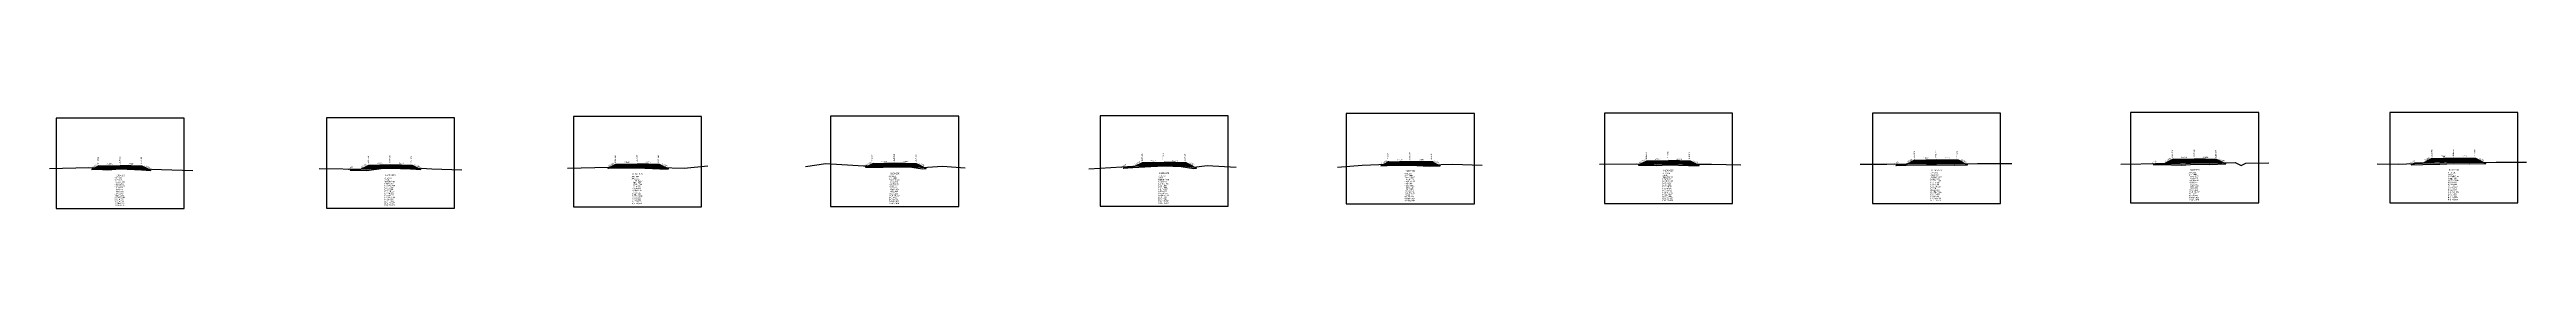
# Model space of a CAD drawing. Extents: x -7 to 78429, y 1189 to 1262.
# Drawn here: x 55773 to 56347, y 1205 to 1227 of the extents above; entities that cross this region are included whole.
import ezdxf
from ezdxf.enums import TextEntityAlignment as Align

# ---------------------------------------------------------------- set-up
doc = ezdxf.new("R2010")
doc.units = 0

msp = doc.modelspace()

# ---------------------------------------------------------------- linework, layer by layer
at = {"layer": 'A4_BORDER', "color": 7}
for points in [[(55774.765, 1204.863), (55804.465, 1204.863), (55804.465, 1225.863), (55774.765, 1225.863), (55774.765, 1204.863)], [(55837.384, 1204.908), (55867.084, 1204.908), (55867.084, 1225.908), (55837.384, 1225.908), (55837.384, 1204.908)], [(55894.645, 1205.202), (55924.345, 1205.202), (55924.345, 1226.202), (55894.645, 1226.202), (55894.645, 1205.202)], [(55954.225, 1205.309), (55983.925, 1205.309), (55983.925, 1226.309), (55954.225, 1226.309), (55954.225, 1205.309)], [(56016.67, 1205.388), (56046.37, 1205.388), (56046.37, 1226.388), (56016.67, 1226.388), (56016.67, 1205.388)], [(56073.733, 1205.921), (56103.433, 1205.921), (56103.433, 1226.921), (56073.733, 1226.921), (56073.733, 1205.921)], [(56133.547, 1205.996), (56163.247, 1205.996), (56163.247, 1226.996), (56133.547, 1226.996), (56133.547, 1205.996)], [(56195.665, 1206.035), (56225.365, 1206.035), (56225.365, 1227.035), (56195.665, 1227.035), (56195.665, 1206.035)], [(56255.492, 1206.159), (56285.192, 1206.159), (56285.192, 1227.159), (56255.492, 1227.159), (56255.492, 1206.159)], [(56315.561, 1206.144), (56345.261, 1206.144), (56345.261, 1227.144), (56315.561, 1227.144), (56315.561, 1206.144)]]:
    msp.add_lwpolyline(points, dxfattribs=at)
at = {"layer": 'CLEAR_GROUND', "color": 8}
for points in [[(55783.225, 1214.043), (55786.631, 1213.862), (55789.592, 1214.06), (55794.519, 1213.811), (55796.665, 1213.713)], [(55842.925, 1213.758), (55846.796, 1213.719), (55850.103, 1214.175), (55852.233, 1214.239), (55856.85, 1214.068), (55859.256, 1213.923)], [(55902.625, 1214.195), (55902.737, 1214.198), (55907.18, 1214.282), (55909.489, 1214.327), (55914.664, 1214.112), (55916.651, 1214.052)], [(55962.325, 1214.45), (55966.393, 1214.441), (55969.091, 1214.554), (55973.065, 1214.46), (55975.531, 1214.11), (55976.406, 1214.159)], [(56022.025, 1214.238), (56024.293, 1214.371), (56028.424, 1214.586), (56031.522, 1214.787), (56035.507, 1214.585), (56038.38, 1214.179), (56039.057, 1214.253)], [(56081.725, 1214.788), (56083.213, 1214.834), (56086.431, 1214.893), (56088.592, 1214.941), (56092.99, 1214.721), (56095.476, 1214.771)], [(56141.425, 1214.927), (56145.559, 1214.862), (56148.375, 1215.037), (56153.04, 1214.864), (56155.53, 1214.846)], [(56201.125, 1214.885), (56203.479, 1214.94), (56208.204, 1214.977), (56210.501, 1215.027), (56214.645, 1214.947), (56217.72, 1215.005)], [(56260.825, 1215.009), (56262.586, 1215.052), (56267.325, 1214.955), (56270.363, 1215.158), (56273.808, 1215.109), (56277.552, 1215.199)], [(56320.525, 1214.994), (56323.19, 1215.083), (56327.2, 1215.136), (56330.419, 1215.3), (56333.931, 1215.231), (56337.795, 1215.308)]]:
    msp.add_lwpolyline(points, dxfattribs=at)
at = {"layer": 'DESIGN_ROAD_TRIMMED', "color": 1}
for points in [[(55783.225, 1214.043), (55784.615, 1214.738), (55784.615, 1214.738), (55784.51, 1214.685), (55784.51, 1214.685), (55784.194, 1214.527), (55784.194, 1214.527), (55783.879, 1214.37), (55783.879, 1214.37), (55783.563, 1214.212), (55783.563, 1214.212), (55783.247, 1214.054), (55783.247, 1214.054), (55782.931, 1213.896), (55789.615, 1214.063), (55789.615, 1214.213), (55789.615, 1214.213), (55789.615, 1214.363), (55789.615, 1214.363), (55789.615, 1214.513), (55789.615, 1214.513), (55789.615, 1214.663), (55789.615, 1214.663), (55789.615, 1214.813), (55789.615, 1214.813), (55789.615, 1214.863), (55789.615, 1214.863), (55789.615, 1214.863), (55789.615, 1214.863), (55789.615, 1214.863), (55789.615, 1214.813), (55789.615, 1214.813), (55789.615, 1214.663), (55789.615, 1214.663), (55789.615, 1214.513), (55789.615, 1214.513), (55789.615, 1214.363), (55789.615, 1214.363), (55789.615, 1214.213), (55789.615, 1214.213), (55789.615, 1214.063), (55796.3, 1213.896), (55795.984, 1214.054), (55795.984, 1214.054), (55795.668, 1214.212), (55795.668, 1214.212), (55795.352, 1214.37), (55795.352, 1214.37), (55795.036, 1214.527), (55795.036, 1214.527), (55794.721, 1214.685), (55794.721, 1214.685), (55794.615, 1214.738), (55794.615, 1214.738), (55796.665, 1213.713)], [(55842.925, 1213.758), (55843.234, 1213.934), (55845.234, 1213.934), (55847.234, 1214.934), (55847.234, 1214.934), (55847.128, 1214.881), (55847.128, 1214.881), (55846.813, 1214.723), (55846.813, 1214.723), (55846.497, 1214.566), (55846.497, 1214.566), (55846.181, 1214.408), (55846.181, 1214.408), (55845.865, 1214.25), (55845.865, 1214.25), (55845.549, 1214.092), (55852.234, 1214.259), (55852.234, 1214.409), (55852.234, 1214.409), (55852.234, 1214.559), (55852.234, 1214.559), (55852.234, 1214.709), (55852.234, 1214.709), (55852.234, 1214.859), (55852.234, 1214.859), (55852.234, 1215.009), (55852.234, 1215.009), (55852.234, 1215.059), (55852.234, 1215.059), (55852.234, 1215.059), (55852.234, 1215.059), (55852.234, 1215.059), (55852.234, 1215.009), (55852.234, 1215.009), (55852.234, 1214.859), (55852.234, 1214.859), (55852.234, 1214.709), (55852.234, 1214.709), (55852.234, 1214.559), (55852.234, 1214.559), (55852.234, 1214.409), (55852.234, 1214.409), (55852.234, 1214.259), (55858.918, 1214.092), (55858.602, 1214.25), (55858.602, 1214.25), (55858.286, 1214.408), (55858.286, 1214.408), (55857.97, 1214.566), (55857.97, 1214.566), (55857.655, 1214.723), (55857.655, 1214.723), (55857.339, 1214.881), (55857.339, 1214.881), (55857.234, 1214.934), (55857.234, 1214.934), (55859.256, 1213.923)], [(55902.625, 1214.195), (55904.495, 1215.13), (55904.495, 1215.13), (55904.389, 1215.077), (55904.389, 1215.077), (55904.074, 1214.919), (55904.074, 1214.919), (55903.758, 1214.762), (55903.758, 1214.762), (55903.442, 1214.604), (55903.442, 1214.604), (55903.126, 1214.446), (55903.126, 1214.446), (55902.81, 1214.288), (55909.495, 1214.455), (55909.495, 1214.605), (55909.495, 1214.605), (55909.495, 1214.755), (55909.495, 1214.755), (55909.495, 1214.905), (55909.495, 1214.905), (55909.495, 1215.055), (55909.495, 1215.055), (55909.495, 1215.205), (55909.495, 1215.205), (55909.495, 1215.255), (55909.495, 1215.255), (55909.495, 1215.255), (55909.495, 1215.255), (55909.495, 1215.255), (55909.495, 1215.205), (55909.495, 1215.205), (55909.495, 1215.055), (55909.495, 1215.055), (55909.495, 1214.905), (55909.495, 1214.905), (55909.495, 1214.755), (55909.495, 1214.755), (55909.495, 1214.605), (55909.495, 1214.605), (55909.495, 1214.455), (55916.179, 1214.288), (55915.863, 1214.446), (55915.863, 1214.446), (55915.547, 1214.604), (55915.547, 1214.604), (55915.231, 1214.762), (55915.231, 1214.762), (55914.916, 1214.919), (55914.916, 1214.919), (55914.6, 1215.077), (55914.6, 1215.077), (55914.495, 1215.13), (55914.495, 1215.13), (55916.651, 1214.052)], [(55962.325, 1214.45), (55964.075, 1215.325), (55964.075, 1215.325), (55963.969, 1215.272), (55963.969, 1215.272), (55963.654, 1215.114), (55963.654, 1215.114), (55963.338, 1214.957), (55963.338, 1214.957), (55963.022, 1214.799), (55963.022, 1214.799), (55962.706, 1214.641), (55962.706, 1214.641), (55962.391, 1214.483), (55969.075, 1214.65), (55969.075, 1214.8), (55969.075, 1214.8), (55969.075, 1214.95), (55969.075, 1214.95), (55969.075, 1215.1), (55969.075, 1215.1), (55969.075, 1215.25), (55969.075, 1215.25), (55969.075, 1215.4), (55969.075, 1215.4), (55969.075, 1215.45), (55969.075, 1215.45), (55969.075, 1215.45), (55969.075, 1215.45), (55969.075, 1215.45), (55969.075, 1215.4), (55969.075, 1215.4), (55969.075, 1215.25), (55969.075, 1215.25), (55969.075, 1215.1), (55969.075, 1215.1), (55969.075, 1214.95), (55969.075, 1214.95), (55969.075, 1214.8), (55969.075, 1214.8), (55969.075, 1214.65), (55975.759, 1214.483), (55975.443, 1214.641), (55975.443, 1214.641), (55975.127, 1214.799), (55975.127, 1214.799), (55974.812, 1214.957), (55974.812, 1214.957), (55974.496, 1215.114), (55974.496, 1215.114), (55974.18, 1215.272), (55974.18, 1215.272), (55974.075, 1215.325), (55974.075, 1215.325), (55976.406, 1214.159)], [(56022.025, 1214.238), (56022.52, 1214.521), (56024.52, 1214.521), (56026.52, 1215.521), (56026.52, 1215.521), (56026.415, 1215.468), (56026.415, 1215.468), (56026.099, 1215.31), (56026.099, 1215.31), (56025.783, 1215.153), (56025.783, 1215.153), (56025.467, 1214.995), (56025.467, 1214.995), (56025.151, 1214.837), (56025.151, 1214.837), (56024.836, 1214.679), (56031.52, 1214.846), (56031.52, 1214.996), (56031.52, 1214.996), (56031.52, 1215.146), (56031.52, 1215.146), (56031.52, 1215.296), (56031.52, 1215.296), (56031.52, 1215.446), (56031.52, 1215.446), (56031.52, 1215.596), (56031.52, 1215.596), (56031.52, 1215.646), (56031.52, 1215.646), (56031.52, 1215.646), (56031.52, 1215.646), (56031.52, 1215.646), (56031.52, 1215.596), (56031.52, 1215.596), (56031.52, 1215.446), (56031.52, 1215.446), (56031.52, 1215.296), (56031.52, 1215.296), (56031.52, 1215.146), (56031.52, 1215.146), (56031.52, 1214.996), (56031.52, 1214.996), (56031.52, 1214.846), (56038.204, 1214.679), (56037.888, 1214.837), (56037.888, 1214.837), (56037.572, 1214.995), (56037.572, 1214.995), (56037.257, 1215.153), (56037.257, 1215.153), (56036.941, 1215.31), (56036.941, 1215.31), (56036.625, 1215.468), (56036.625, 1215.468), (56036.52, 1215.521), (56036.52, 1215.521), (56039.057, 1214.253)], [(56081.725, 1214.788), (56083.583, 1215.717), (56083.583, 1215.717), (56083.478, 1215.664), (56083.478, 1215.664), (56083.162, 1215.506), (56083.162, 1215.506), (56082.846, 1215.349), (56082.846, 1215.349), (56082.53, 1215.191), (56082.53, 1215.191), (56082.215, 1215.033), (56082.215, 1215.033), (56081.899, 1214.875), (56088.583, 1215.042), (56088.583, 1215.192), (56088.583, 1215.192), (56088.583, 1215.342), (56088.583, 1215.342), (56088.583, 1215.492), (56088.583, 1215.492), (56088.583, 1215.642), (56088.583, 1215.642), (56088.583, 1215.792), (56088.583, 1215.792), (56088.583, 1215.842), (56088.583, 1215.842), (56088.583, 1215.842), (56088.583, 1215.842), (56088.583, 1215.842), (56088.583, 1215.792), (56088.583, 1215.792), (56088.583, 1215.642), (56088.583, 1215.642), (56088.583, 1215.492), (56088.583, 1215.492), (56088.583, 1215.342), (56088.583, 1215.342), (56088.583, 1215.192), (56088.583, 1215.192), (56088.583, 1215.042), (56095.267, 1214.875), (56094.951, 1215.033), (56094.951, 1215.033), (56094.636, 1215.191), (56094.636, 1215.191), (56094.32, 1215.349), (56094.32, 1215.349), (56094.004, 1215.506), (56094.004, 1215.506), (56093.688, 1215.664), (56093.688, 1215.664), (56093.583, 1215.717), (56093.583, 1215.717), (56095.476, 1214.771)], [(56141.425, 1214.927), (56143.397, 1215.913), (56143.397, 1215.913), (56143.292, 1215.86), (56143.292, 1215.86), (56142.976, 1215.702), (56142.976, 1215.702), (56142.661, 1215.545), (56142.661, 1215.545), (56142.345, 1215.387), (56142.345, 1215.387), (56142.029, 1215.229), (56142.029, 1215.229), (56141.713, 1215.071), (56148.397, 1215.238), (56148.397, 1215.388), (56148.397, 1215.388), (56148.397, 1215.538), (56148.397, 1215.538), (56148.397, 1215.688), (56148.397, 1215.688), (56148.397, 1215.838), (56148.397, 1215.838), (56148.397, 1215.988), (56148.397, 1215.988), (56148.397, 1216.038), (56148.397, 1216.038), (56148.397, 1216.038), (56148.397, 1216.038), (56148.397, 1216.038), (56148.397, 1215.988), (56148.397, 1215.988), (56148.397, 1215.838), (56148.397, 1215.838), (56148.397, 1215.688), (56148.397, 1215.688), (56148.397, 1215.538), (56148.397, 1215.538), (56148.397, 1215.388), (56148.397, 1215.388), (56148.397, 1215.238), (56155.082, 1215.071), (56154.766, 1215.229), (56154.766, 1215.229), (56154.45, 1215.387), (56154.45, 1215.387), (56154.134, 1215.545), (56154.134, 1215.545), (56153.818, 1215.702), (56153.818, 1215.702), (56153.503, 1215.86), (56153.503, 1215.86), (56153.397, 1215.913), (56153.397, 1215.913), (56155.53, 1214.846)], [(56201.125, 1214.885), (56201.515, 1215.108), (56203.515, 1215.108), (56205.515, 1216.108), (56205.515, 1216.108), (56205.41, 1216.055), (56205.41, 1216.055), (56205.094, 1215.897), (56205.094, 1215.897), (56204.778, 1215.74), (56204.778, 1215.74), (56204.462, 1215.582), (56204.462, 1215.582), (56204.147, 1215.424), (56204.147, 1215.424), (56203.831, 1215.266), (56210.515, 1215.433), (56210.515, 1215.583), (56210.515, 1215.583), (56210.515, 1215.733), (56210.515, 1215.733), (56210.515, 1215.883), (56210.515, 1215.883), (56210.515, 1216.033), (56210.515, 1216.033), (56210.515, 1216.183), (56210.515, 1216.183), (56210.515, 1216.233), (56210.515, 1216.233), (56210.515, 1216.233), (56210.515, 1216.233), (56210.515, 1216.233), (56210.515, 1216.183), (56210.515, 1216.183), (56210.515, 1216.033), (56210.515, 1216.033), (56210.515, 1215.883), (56210.515, 1215.883), (56210.515, 1215.733), (56210.515, 1215.733), (56210.515, 1215.583), (56210.515, 1215.583), (56210.515, 1215.433), (56217.199, 1215.266), (56216.883, 1215.424), (56216.883, 1215.424), (56216.568, 1215.582), (56216.568, 1215.582), (56216.252, 1215.74), (56216.252, 1215.74), (56215.936, 1215.897), (56215.936, 1215.897), (56215.62, 1216.055), (56215.62, 1216.055), (56215.515, 1216.108), (56215.515, 1216.108), (56217.72, 1215.005)], [(56260.825, 1215.009), (56261.342, 1215.304), (56263.342, 1215.304), (56265.342, 1216.304), (56265.342, 1216.304), (56265.236, 1216.251), (56265.236, 1216.251), (56264.921, 1216.093), (56264.921, 1216.093), (56264.605, 1215.936), (56264.605, 1215.936), (56264.289, 1215.778), (56264.289, 1215.778), (56263.973, 1215.62), (56263.973, 1215.62), (56263.657, 1215.462), (56270.342, 1215.629), (56270.342, 1215.779), (56270.342, 1215.779), (56270.342, 1215.929), (56270.342, 1215.929), (56270.342, 1216.079), (56270.342, 1216.079), (56270.342, 1216.229), (56270.342, 1216.229), (56270.342, 1216.379), (56270.342, 1216.379), (56270.342, 1216.429), (56270.342, 1216.429), (56270.342, 1216.429), (56270.342, 1216.429), (56270.342, 1216.429), (56270.342, 1216.379), (56270.342, 1216.379), (56270.342, 1216.229), (56270.342, 1216.229), (56270.342, 1216.079), (56270.342, 1216.079), (56270.342, 1215.929), (56270.342, 1215.929), (56270.342, 1215.779), (56270.342, 1215.779), (56270.342, 1215.629), (56277.026, 1215.462), (56276.71, 1215.62), (56276.71, 1215.62), (56276.394, 1215.778), (56276.394, 1215.778), (56276.078, 1215.936), (56276.078, 1215.936), (56275.763, 1216.093), (56275.763, 1216.093), (56275.447, 1216.251), (56275.447, 1216.251), (56275.342, 1216.304), (56275.342, 1216.304), (56277.552, 1215.199)], [(56320.525, 1214.994), (56321.411, 1215.5), (56323.411, 1215.5), (56325.411, 1216.5), (56325.411, 1216.5), (56325.306, 1216.447), (56325.306, 1216.447), (56324.99, 1216.289), (56324.99, 1216.289), (56324.674, 1216.132), (56324.674, 1216.132), (56324.358, 1215.974), (56324.358, 1215.974), (56324.043, 1215.816), (56324.043, 1215.816), (56323.727, 1215.658), (56330.411, 1215.825), (56330.411, 1215.975), (56330.411, 1215.975), (56330.411, 1216.125), (56330.411, 1216.125), (56330.411, 1216.275), (56330.411, 1216.275), (56330.411, 1216.425), (56330.411, 1216.425), (56330.411, 1216.575), (56330.411, 1216.575), (56330.411, 1216.625), (56330.411, 1216.625), (56330.411, 1216.625), (56330.411, 1216.625), (56330.411, 1216.625), (56330.411, 1216.575), (56330.411, 1216.575), (56330.411, 1216.425), (56330.411, 1216.425), (56330.411, 1216.275), (56330.411, 1216.275), (56330.411, 1216.125), (56330.411, 1216.125), (56330.411, 1215.975), (56330.411, 1215.975), (56330.411, 1215.825), (56337.095, 1215.658), (56336.779, 1215.816), (56336.779, 1215.816), (56336.464, 1215.974), (56336.464, 1215.974), (56336.148, 1216.132), (56336.148, 1216.132), (56335.832, 1216.289), (56335.832, 1216.289), (56335.516, 1216.447), (56335.516, 1216.447), (56335.411, 1216.5), (56335.411, 1216.5), (56337.795, 1215.308)]]:
    msp.add_lwpolyline(points, dxfattribs=at)
at = {"layer": 'FINISHED_ROAD', "color": 2}
for points in [[(55784.615, 1214.738), (55784.615, 1214.738), (55789.615, 1214.863), (55794.615, 1214.738), (55794.615, 1214.738)], [(55843.234, 1213.934), (55845.234, 1213.934), (55847.234, 1214.934), (55847.234, 1214.934), (55852.234, 1215.059), (55857.234, 1214.934), (55857.234, 1214.934)], [(55904.495, 1215.13), (55904.495, 1215.13), (55909.495, 1215.255), (55914.495, 1215.13), (55914.495, 1215.13)], [(55964.075, 1215.325), (55964.075, 1215.325), (55969.075, 1215.45), (55974.075, 1215.325), (55974.075, 1215.325)], [(56022.52, 1214.521), (56024.52, 1214.521), (56026.52, 1215.521), (56026.52, 1215.521), (56031.52, 1215.646), (56036.52, 1215.521), (56036.52, 1215.521)], [(56083.583, 1215.717), (56083.583, 1215.717), (56088.583, 1215.842), (56093.583, 1215.717), (56093.583, 1215.717)], [(56143.397, 1215.913), (56143.397, 1215.913), (56148.397, 1216.038), (56153.397, 1215.913), (56153.397, 1215.913)], [(56201.515, 1215.108), (56203.515, 1215.108), (56205.515, 1216.108), (56205.515, 1216.108), (56210.515, 1216.233), (56215.515, 1216.108), (56215.515, 1216.108)], [(56261.342, 1215.304), (56263.342, 1215.304), (56265.342, 1216.304), (56265.342, 1216.304), (56270.342, 1216.429), (56275.342, 1216.304), (56275.342, 1216.304)], [(56321.411, 1215.5), (56323.411, 1215.5), (56325.411, 1216.5), (56325.411, 1216.5), (56330.411, 1216.625), (56335.411, 1216.5), (56335.411, 1216.5)]]:
    msp.add_lwpolyline(points, dxfattribs=at)
at = {"layer": 'LAYER_0', "color": 4}
for points in [[(55784.615, 1214.738), (55784.51, 1214.685), (55789.615, 1214.813), (55789.615, 1214.863)], [(55847.234, 1214.934), (55847.128, 1214.881), (55852.234, 1215.009), (55852.234, 1215.059)], [(55904.495, 1215.13), (55904.389, 1215.077), (55909.495, 1215.205), (55909.495, 1215.255)], [(55964.075, 1215.325), (55963.969, 1215.272), (55969.075, 1215.4), (55969.075, 1215.45)], [(56026.52, 1215.521), (56026.415, 1215.468), (56031.52, 1215.596), (56031.52, 1215.646)], [(56083.583, 1215.717), (56083.478, 1215.664), (56088.583, 1215.792), (56088.583, 1215.842)], [(56143.397, 1215.913), (56143.292, 1215.86), (56148.397, 1215.988), (56148.397, 1216.038)], [(56205.515, 1216.108), (56205.41, 1216.055), (56210.515, 1216.183), (56210.515, 1216.233)], [(56265.342, 1216.304), (56265.236, 1216.251), (56270.342, 1216.379), (56270.342, 1216.429)], [(56325.411, 1216.5), (56325.306, 1216.447), (56330.411, 1216.575), (56330.411, 1216.625)]]:
    msp.add_lwpolyline(points, dxfattribs=at)
at = {"layer": 'LAYER_1', "color": 4}
for points in [[(55784.51, 1214.685), (55784.194, 1214.527), (55789.615, 1214.663), (55789.615, 1214.813)], [(55847.128, 1214.881), (55846.813, 1214.723), (55852.234, 1214.859), (55852.234, 1215.009)], [(55904.389, 1215.077), (55904.074, 1214.919), (55909.495, 1215.055), (55909.495, 1215.205)], [(55963.969, 1215.272), (55963.654, 1215.114), (55969.075, 1215.25), (55969.075, 1215.4)], [(56026.415, 1215.468), (56026.099, 1215.31), (56031.52, 1215.446), (56031.52, 1215.596)], [(56083.478, 1215.664), (56083.162, 1215.506), (56088.583, 1215.642), (56088.583, 1215.792)], [(56143.292, 1215.86), (56142.976, 1215.702), (56148.397, 1215.838), (56148.397, 1215.988)], [(56205.41, 1216.055), (56205.094, 1215.897), (56210.515, 1216.033), (56210.515, 1216.183)], [(56265.236, 1216.251), (56264.921, 1216.093), (56270.342, 1216.229), (56270.342, 1216.379)], [(56325.306, 1216.447), (56324.99, 1216.289), (56330.411, 1216.425), (56330.411, 1216.575)]]:
    msp.add_lwpolyline(points, dxfattribs=at)
at = {"layer": 'LAYER_10', "color": 6}
for points in [[(55795.668, 1214.212), (55795.984, 1214.054), (55789.615, 1214.213), (55789.615, 1214.363)], [(55858.286, 1214.408), (55858.602, 1214.25), (55852.234, 1214.409), (55852.234, 1214.559)], [(55915.547, 1214.604), (55915.863, 1214.446), (55909.495, 1214.605), (55909.495, 1214.755)], [(55975.127, 1214.799), (55975.443, 1214.641), (55969.075, 1214.8), (55969.075, 1214.95)], [(56037.572, 1214.995), (56037.888, 1214.837), (56031.52, 1214.996), (56031.52, 1215.146)], [(56094.636, 1215.191), (56094.951, 1215.033), (56088.583, 1215.192), (56088.583, 1215.342)], [(56154.45, 1215.387), (56154.766, 1215.229), (56148.397, 1215.388), (56148.397, 1215.538)], [(56216.568, 1215.582), (56216.883, 1215.424), (56210.515, 1215.583), (56210.515, 1215.733)], [(56276.394, 1215.778), (56276.71, 1215.62), (56270.342, 1215.779), (56270.342, 1215.929)], [(56336.464, 1215.974), (56336.779, 1215.816), (56330.411, 1215.975), (56330.411, 1216.125)]]:
    msp.add_lwpolyline(points, dxfattribs=at)
at = {"layer": 'LAYER_11', "color": 6}
for points in [[(55795.984, 1214.054), (55796.3, 1213.896), (55789.615, 1214.063), (55789.615, 1214.213)], [(55858.602, 1214.25), (55858.918, 1214.092), (55852.234, 1214.259), (55852.234, 1214.409)], [(55915.863, 1214.446), (55916.179, 1214.288), (55909.495, 1214.455), (55909.495, 1214.605)], [(55975.443, 1214.641), (55975.759, 1214.483), (55969.075, 1214.65), (55969.075, 1214.8)], [(56037.888, 1214.837), (56038.204, 1214.679), (56031.52, 1214.846), (56031.52, 1214.996)], [(56094.951, 1215.033), (56095.267, 1214.875), (56088.583, 1215.042), (56088.583, 1215.192)], [(56154.766, 1215.229), (56155.082, 1215.071), (56148.397, 1215.238), (56148.397, 1215.388)], [(56216.883, 1215.424), (56217.199, 1215.266), (56210.515, 1215.433), (56210.515, 1215.583)], [(56276.71, 1215.62), (56277.026, 1215.462), (56270.342, 1215.629), (56270.342, 1215.779)], [(56336.779, 1215.816), (56337.095, 1215.658), (56330.411, 1215.825), (56330.411, 1215.975)]]:
    msp.add_lwpolyline(points, dxfattribs=at)
at = {"layer": 'LAYER_2', "color": 4}
for points in [[(55784.194, 1214.527), (55783.879, 1214.37), (55789.615, 1214.513), (55789.615, 1214.663)], [(55846.813, 1214.723), (55846.497, 1214.566), (55852.234, 1214.709), (55852.234, 1214.859)], [(55904.074, 1214.919), (55903.758, 1214.762), (55909.495, 1214.905), (55909.495, 1215.055)], [(55963.654, 1215.114), (55963.338, 1214.957), (55969.075, 1215.1), (55969.075, 1215.25)], [(56026.099, 1215.31), (56025.783, 1215.153), (56031.52, 1215.296), (56031.52, 1215.446)], [(56083.162, 1215.506), (56082.846, 1215.349), (56088.583, 1215.492), (56088.583, 1215.642)], [(56142.976, 1215.702), (56142.661, 1215.545), (56148.397, 1215.688), (56148.397, 1215.838)], [(56205.094, 1215.897), (56204.778, 1215.74), (56210.515, 1215.883), (56210.515, 1216.033)], [(56264.921, 1216.093), (56264.605, 1215.936), (56270.342, 1216.079), (56270.342, 1216.229)], [(56324.99, 1216.289), (56324.674, 1216.132), (56330.411, 1216.275), (56330.411, 1216.425)]]:
    msp.add_lwpolyline(points, dxfattribs=at)
at = {"layer": 'LAYER_3', "color": 4}
for points in [[(55783.879, 1214.37), (55783.563, 1214.212), (55789.615, 1214.363), (55789.615, 1214.513)], [(55846.497, 1214.566), (55846.181, 1214.408), (55852.234, 1214.559), (55852.234, 1214.709)], [(55903.758, 1214.762), (55903.442, 1214.604), (55909.495, 1214.755), (55909.495, 1214.905)], [(55963.338, 1214.957), (55963.022, 1214.799), (55969.075, 1214.95), (55969.075, 1215.1)], [(56025.783, 1215.153), (56025.467, 1214.995), (56031.52, 1215.146), (56031.52, 1215.296)], [(56082.846, 1215.349), (56082.53, 1215.191), (56088.583, 1215.342), (56088.583, 1215.492)], [(56142.661, 1215.545), (56142.345, 1215.387), (56148.397, 1215.538), (56148.397, 1215.688)], [(56204.778, 1215.74), (56204.462, 1215.582), (56210.515, 1215.733), (56210.515, 1215.883)], [(56264.605, 1215.936), (56264.289, 1215.778), (56270.342, 1215.929), (56270.342, 1216.079)], [(56324.674, 1216.132), (56324.358, 1215.974), (56330.411, 1216.125), (56330.411, 1216.275)]]:
    msp.add_lwpolyline(points, dxfattribs=at)
at = {"layer": 'LAYER_4', "color": 4}
for points in [[(55783.563, 1214.212), (55783.247, 1214.054), (55789.615, 1214.213), (55789.615, 1214.363)], [(55846.181, 1214.408), (55845.865, 1214.25), (55852.234, 1214.409), (55852.234, 1214.559)], [(55903.442, 1214.604), (55903.126, 1214.446), (55909.495, 1214.605), (55909.495, 1214.755)], [(55963.022, 1214.799), (55962.706, 1214.641), (55969.075, 1214.8), (55969.075, 1214.95)], [(56025.467, 1214.995), (56025.151, 1214.837), (56031.52, 1214.996), (56031.52, 1215.146)], [(56082.53, 1215.191), (56082.215, 1215.033), (56088.583, 1215.192), (56088.583, 1215.342)], [(56142.345, 1215.387), (56142.029, 1215.229), (56148.397, 1215.388), (56148.397, 1215.538)], [(56204.462, 1215.582), (56204.147, 1215.424), (56210.515, 1215.583), (56210.515, 1215.733)], [(56264.289, 1215.778), (56263.973, 1215.62), (56270.342, 1215.779), (56270.342, 1215.929)], [(56324.358, 1215.974), (56324.043, 1215.816), (56330.411, 1215.975), (56330.411, 1216.125)]]:
    msp.add_lwpolyline(points, dxfattribs=at)
at = {"layer": 'LAYER_5', "color": 4}
for points in [[(55783.247, 1214.054), (55782.931, 1213.896), (55789.615, 1214.063), (55789.615, 1214.213)], [(55845.865, 1214.25), (55845.549, 1214.092), (55852.234, 1214.259), (55852.234, 1214.409)], [(55903.126, 1214.446), (55902.81, 1214.288), (55909.495, 1214.455), (55909.495, 1214.605)], [(55962.706, 1214.641), (55962.391, 1214.483), (55969.075, 1214.65), (55969.075, 1214.8)], [(56025.151, 1214.837), (56024.836, 1214.679), (56031.52, 1214.846), (56031.52, 1214.996)], [(56082.215, 1215.033), (56081.899, 1214.875), (56088.583, 1215.042), (56088.583, 1215.192)], [(56142.029, 1215.229), (56141.713, 1215.071), (56148.397, 1215.238), (56148.397, 1215.388)], [(56204.147, 1215.424), (56203.831, 1215.266), (56210.515, 1215.433), (56210.515, 1215.583)], [(56263.973, 1215.62), (56263.657, 1215.462), (56270.342, 1215.629), (56270.342, 1215.779)], [(56324.043, 1215.816), (56323.727, 1215.658), (56330.411, 1215.825), (56330.411, 1215.975)]]:
    msp.add_lwpolyline(points, dxfattribs=at)
at = {"layer": 'LAYER_6', "color": 6}
for points in [[(55794.615, 1214.738), (55794.721, 1214.685), (55789.615, 1214.813), (55789.615, 1214.863)], [(55857.234, 1214.934), (55857.339, 1214.881), (55852.234, 1215.009), (55852.234, 1215.059)], [(55914.495, 1215.13), (55914.6, 1215.077), (55909.495, 1215.205), (55909.495, 1215.255)], [(55974.075, 1215.325), (55974.18, 1215.272), (55969.075, 1215.4), (55969.075, 1215.45)], [(56036.52, 1215.521), (56036.625, 1215.468), (56031.52, 1215.596), (56031.52, 1215.646)], [(56093.583, 1215.717), (56093.688, 1215.664), (56088.583, 1215.792), (56088.583, 1215.842)], [(56153.397, 1215.913), (56153.503, 1215.86), (56148.397, 1215.988), (56148.397, 1216.038)], [(56215.515, 1216.108), (56215.62, 1216.055), (56210.515, 1216.183), (56210.515, 1216.233)], [(56275.342, 1216.304), (56275.447, 1216.251), (56270.342, 1216.379), (56270.342, 1216.429)], [(56335.411, 1216.5), (56335.516, 1216.447), (56330.411, 1216.575), (56330.411, 1216.625)]]:
    msp.add_lwpolyline(points, dxfattribs=at)
at = {"layer": 'LAYER_7', "color": 6}
for points in [[(55794.721, 1214.685), (55795.036, 1214.527), (55789.615, 1214.663), (55789.615, 1214.813)], [(55857.339, 1214.881), (55857.655, 1214.723), (55852.234, 1214.859), (55852.234, 1215.009)], [(55914.6, 1215.077), (55914.916, 1214.919), (55909.495, 1215.055), (55909.495, 1215.205)], [(55974.18, 1215.272), (55974.496, 1215.114), (55969.075, 1215.25), (55969.075, 1215.4)], [(56036.625, 1215.468), (56036.941, 1215.31), (56031.52, 1215.446), (56031.52, 1215.596)], [(56093.688, 1215.664), (56094.004, 1215.506), (56088.583, 1215.642), (56088.583, 1215.792)], [(56153.503, 1215.86), (56153.818, 1215.702), (56148.397, 1215.838), (56148.397, 1215.988)], [(56215.62, 1216.055), (56215.936, 1215.897), (56210.515, 1216.033), (56210.515, 1216.183)], [(56275.447, 1216.251), (56275.763, 1216.093), (56270.342, 1216.229), (56270.342, 1216.379)], [(56335.516, 1216.447), (56335.832, 1216.289), (56330.411, 1216.425), (56330.411, 1216.575)]]:
    msp.add_lwpolyline(points, dxfattribs=at)
at = {"layer": 'LAYER_8', "color": 6}
for points in [[(55795.036, 1214.527), (55795.352, 1214.37), (55789.615, 1214.513), (55789.615, 1214.663)], [(55857.655, 1214.723), (55857.97, 1214.566), (55852.234, 1214.709), (55852.234, 1214.859)], [(55914.916, 1214.919), (55915.231, 1214.762), (55909.495, 1214.905), (55909.495, 1215.055)], [(55974.496, 1215.114), (55974.812, 1214.957), (55969.075, 1215.1), (55969.075, 1215.25)], [(56036.941, 1215.31), (56037.257, 1215.153), (56031.52, 1215.296), (56031.52, 1215.446)], [(56094.004, 1215.506), (56094.32, 1215.349), (56088.583, 1215.492), (56088.583, 1215.642)], [(56153.818, 1215.702), (56154.134, 1215.545), (56148.397, 1215.688), (56148.397, 1215.838)], [(56215.936, 1215.897), (56216.252, 1215.74), (56210.515, 1215.883), (56210.515, 1216.033)], [(56275.763, 1216.093), (56276.078, 1215.936), (56270.342, 1216.079), (56270.342, 1216.229)], [(56335.832, 1216.289), (56336.148, 1216.132), (56330.411, 1216.275), (56330.411, 1216.425)]]:
    msp.add_lwpolyline(points, dxfattribs=at)
at = {"layer": 'LAYER_9', "color": 6}
for points in [[(55795.352, 1214.37), (55795.668, 1214.212), (55789.615, 1214.363), (55789.615, 1214.513)], [(55857.97, 1214.566), (55858.286, 1214.408), (55852.234, 1214.559), (55852.234, 1214.709)], [(55915.231, 1214.762), (55915.547, 1214.604), (55909.495, 1214.755), (55909.495, 1214.905)], [(55974.812, 1214.957), (55975.127, 1214.799), (55969.075, 1214.95), (55969.075, 1215.1)], [(56037.257, 1215.153), (56037.572, 1214.995), (56031.52, 1215.146), (56031.52, 1215.296)], [(56094.32, 1215.349), (56094.636, 1215.191), (56088.583, 1215.342), (56088.583, 1215.492)], [(56154.134, 1215.545), (56154.45, 1215.387), (56148.397, 1215.538), (56148.397, 1215.688)], [(56216.252, 1215.74), (56216.568, 1215.582), (56210.515, 1215.733), (56210.515, 1215.883)], [(56276.078, 1215.936), (56276.394, 1215.778), (56270.342, 1215.929), (56270.342, 1216.079)], [(56336.148, 1216.132), (56336.464, 1215.974), (56330.411, 1216.125), (56330.411, 1216.275)]]:
    msp.add_lwpolyline(points, dxfattribs=at)
at = {"layer": 'NATURAL_GROUND', "color": 3}
for points in [[(55773.229, 1214.172), (55782.342, 1214.39), (55786.629, 1214.162), (55789.589, 1214.36), (55794.533, 1214.11), (55799.173, 1213.899), (55806.466, 1213.714)], [(55835.676, 1214.13), (55846.777, 1214.019), (55850.078, 1214.474), (55852.234, 1214.539), (55856.865, 1214.367), (55861.787, 1214.071), (55868.791, 1213.859)], [(55893.248, 1214.241), (55902.731, 1214.498), (55907.175, 1214.582), (55909.493, 1214.627), (55914.675, 1214.412), (55920.313, 1214.24), (55925.78, 1214.763)], [(55948.402, 1214.595), (55953.162, 1215.278), (55961.856, 1214.751), (55966.387, 1214.741), (55969.089, 1214.854), (55973.09, 1214.759), (55975.544, 1214.411), (55980.154, 1214.671), (55985.417, 1214.311)], [(56014.115, 1214.077), (56024.277, 1214.67), (56028.407, 1214.885), (56031.52, 1215.087), (56035.536, 1214.884), (56038.385, 1214.481), (56041.537, 1214.824), (56048.215, 1214.433)], [(56071.743, 1214.435), (56077.445, 1214.955), (56083.206, 1215.134), (56086.425, 1215.193), (56088.596, 1215.241), (56092.995, 1215.021), (56098.363, 1215.128), (56105.198, 1214.929)], [(56132.4, 1215.162), (56141.021, 1215.233), (56145.552, 1215.162), (56148.371, 1215.337), (56153.046, 1215.164), (56158.345, 1215.126), (56165.207, 1215.002)], [(56192.843, 1215.178), (56199.028, 1215.136), (56203.474, 1215.24), (56208.2, 1215.277), (56210.501, 1215.327), (56214.645, 1215.247), (56220.047, 1215.349), (56227.965, 1215.325)], [(56253.227, 1215.122), (56262.586, 1215.352), (56267.318, 1215.255), (56270.356, 1215.458), (56273.807, 1215.409), (56279.743, 1215.551), (56281.124, 1214.83), (56282.223, 1215.408), (56287.576, 1215.438)], [(56312.645, 1215.242), (56317.613, 1215.196), (56323.183, 1215.383), (56327.19, 1215.436), (56330.414, 1215.6), (56333.931, 1215.531), (56340.247, 1215.656), (56347.242, 1215.629)]]:
    msp.add_lwpolyline(points, dxfattribs=at)
at = {"layer": 'STRUCTURE_LEFT', "color": 4}
for points in [[(55784.615, 1214.738), (55784.51, 1214.685), (55784.51, 1214.685), (55784.194, 1214.527), (55784.194, 1214.527), (55783.879, 1214.37), (55783.879, 1214.37), (55783.563, 1214.212), (55783.563, 1214.212), (55783.247, 1214.054), (55783.247, 1214.054), (55782.931, 1213.896), (55789.615, 1214.063), (55789.615, 1214.213), (55789.615, 1214.213), (55789.615, 1214.363), (55789.615, 1214.363), (55789.615, 1214.513), (55789.615, 1214.513), (55789.615, 1214.663), (55789.615, 1214.663), (55789.615, 1214.813), (55789.615, 1214.813), (55789.615, 1214.863), (55789.615, 1214.863)], [(55847.234, 1214.934), (55847.128, 1214.881), (55847.128, 1214.881), (55846.813, 1214.723), (55846.813, 1214.723), (55846.497, 1214.566), (55846.497, 1214.566), (55846.181, 1214.408), (55846.181, 1214.408), (55845.865, 1214.25), (55845.865, 1214.25), (55845.549, 1214.092), (55852.234, 1214.259), (55852.234, 1214.409), (55852.234, 1214.409), (55852.234, 1214.559), (55852.234, 1214.559), (55852.234, 1214.709), (55852.234, 1214.709), (55852.234, 1214.859), (55852.234, 1214.859), (55852.234, 1215.009), (55852.234, 1215.009), (55852.234, 1215.059), (55852.234, 1215.059)], [(55904.495, 1215.13), (55904.389, 1215.077), (55904.389, 1215.077), (55904.074, 1214.919), (55904.074, 1214.919), (55903.758, 1214.762), (55903.758, 1214.762), (55903.442, 1214.604), (55903.442, 1214.604), (55903.126, 1214.446), (55903.126, 1214.446), (55902.81, 1214.288), (55909.495, 1214.455), (55909.495, 1214.605), (55909.495, 1214.605), (55909.495, 1214.755), (55909.495, 1214.755), (55909.495, 1214.905), (55909.495, 1214.905), (55909.495, 1215.055), (55909.495, 1215.055), (55909.495, 1215.205), (55909.495, 1215.205), (55909.495, 1215.255), (55909.495, 1215.255)], [(55964.075, 1215.325), (55963.969, 1215.272), (55963.969, 1215.272), (55963.654, 1215.114), (55963.654, 1215.114), (55963.338, 1214.957), (55963.338, 1214.957), (55963.022, 1214.799), (55963.022, 1214.799), (55962.706, 1214.641), (55962.706, 1214.641), (55962.391, 1214.483), (55969.075, 1214.65), (55969.075, 1214.8), (55969.075, 1214.8), (55969.075, 1214.95), (55969.075, 1214.95), (55969.075, 1215.1), (55969.075, 1215.1), (55969.075, 1215.25), (55969.075, 1215.25), (55969.075, 1215.4), (55969.075, 1215.4), (55969.075, 1215.45), (55969.075, 1215.45)], [(56026.52, 1215.521), (56026.415, 1215.468), (56026.415, 1215.468), (56026.099, 1215.31), (56026.099, 1215.31), (56025.783, 1215.153), (56025.783, 1215.153), (56025.467, 1214.995), (56025.467, 1214.995), (56025.151, 1214.837), (56025.151, 1214.837), (56024.836, 1214.679), (56031.52, 1214.846), (56031.52, 1214.996), (56031.52, 1214.996), (56031.52, 1215.146), (56031.52, 1215.146), (56031.52, 1215.296), (56031.52, 1215.296), (56031.52, 1215.446), (56031.52, 1215.446), (56031.52, 1215.596), (56031.52, 1215.596), (56031.52, 1215.646), (56031.52, 1215.646)], [(56083.583, 1215.717), (56083.478, 1215.664), (56083.478, 1215.664), (56083.162, 1215.506), (56083.162, 1215.506), (56082.846, 1215.349), (56082.846, 1215.349), (56082.53, 1215.191), (56082.53, 1215.191), (56082.215, 1215.033), (56082.215, 1215.033), (56081.899, 1214.875), (56088.583, 1215.042), (56088.583, 1215.192), (56088.583, 1215.192), (56088.583, 1215.342), (56088.583, 1215.342), (56088.583, 1215.492), (56088.583, 1215.492), (56088.583, 1215.642), (56088.583, 1215.642), (56088.583, 1215.792), (56088.583, 1215.792), (56088.583, 1215.842), (56088.583, 1215.842)], [(56143.397, 1215.913), (56143.292, 1215.86), (56143.292, 1215.86), (56142.976, 1215.702), (56142.976, 1215.702), (56142.661, 1215.545), (56142.661, 1215.545), (56142.345, 1215.387), (56142.345, 1215.387), (56142.029, 1215.229), (56142.029, 1215.229), (56141.713, 1215.071), (56148.397, 1215.238), (56148.397, 1215.388), (56148.397, 1215.388), (56148.397, 1215.538), (56148.397, 1215.538), (56148.397, 1215.688), (56148.397, 1215.688), (56148.397, 1215.838), (56148.397, 1215.838), (56148.397, 1215.988), (56148.397, 1215.988), (56148.397, 1216.038), (56148.397, 1216.038)], [(56205.515, 1216.108), (56205.41, 1216.055), (56205.41, 1216.055), (56205.094, 1215.897), (56205.094, 1215.897), (56204.778, 1215.74), (56204.778, 1215.74), (56204.462, 1215.582), (56204.462, 1215.582), (56204.147, 1215.424), (56204.147, 1215.424), (56203.831, 1215.266), (56210.515, 1215.433), (56210.515, 1215.583), (56210.515, 1215.583), (56210.515, 1215.733), (56210.515, 1215.733), (56210.515, 1215.883), (56210.515, 1215.883), (56210.515, 1216.033), (56210.515, 1216.033), (56210.515, 1216.183), (56210.515, 1216.183), (56210.515, 1216.233), (56210.515, 1216.233)], [(56265.342, 1216.304), (56265.236, 1216.251), (56265.236, 1216.251), (56264.921, 1216.093), (56264.921, 1216.093), (56264.605, 1215.936), (56264.605, 1215.936), (56264.289, 1215.778), (56264.289, 1215.778), (56263.973, 1215.62), (56263.973, 1215.62), (56263.657, 1215.462), (56270.342, 1215.629), (56270.342, 1215.779), (56270.342, 1215.779), (56270.342, 1215.929), (56270.342, 1215.929), (56270.342, 1216.079), (56270.342, 1216.079), (56270.342, 1216.229), (56270.342, 1216.229), (56270.342, 1216.379), (56270.342, 1216.379), (56270.342, 1216.429), (56270.342, 1216.429)], [(56325.411, 1216.5), (56325.306, 1216.447), (56325.306, 1216.447), (56324.99, 1216.289), (56324.99, 1216.289), (56324.674, 1216.132), (56324.674, 1216.132), (56324.358, 1215.974), (56324.358, 1215.974), (56324.043, 1215.816), (56324.043, 1215.816), (56323.727, 1215.658), (56330.411, 1215.825), (56330.411, 1215.975), (56330.411, 1215.975), (56330.411, 1216.125), (56330.411, 1216.125), (56330.411, 1216.275), (56330.411, 1216.275), (56330.411, 1216.425), (56330.411, 1216.425), (56330.411, 1216.575), (56330.411, 1216.575), (56330.411, 1216.625), (56330.411, 1216.625)]]:
    msp.add_lwpolyline(points, dxfattribs=at)
at = {"layer": 'STRUCTURE_RIGHT', "color": 6}
for points in [[(55789.615, 1214.863), (55789.615, 1214.863), (55789.615, 1214.813), (55789.615, 1214.813), (55789.615, 1214.663), (55789.615, 1214.663), (55789.615, 1214.513), (55789.615, 1214.513), (55789.615, 1214.363), (55789.615, 1214.363), (55789.615, 1214.213), (55789.615, 1214.213), (55789.615, 1214.063), (55796.3, 1213.896), (55795.984, 1214.054), (55795.984, 1214.054), (55795.668, 1214.212), (55795.668, 1214.212), (55795.352, 1214.37), (55795.352, 1214.37), (55795.036, 1214.527), (55795.036, 1214.527), (55794.721, 1214.685), (55794.721, 1214.685), (55794.615, 1214.738)], [(55852.234, 1215.059), (55852.234, 1215.059), (55852.234, 1215.009), (55852.234, 1215.009), (55852.234, 1214.859), (55852.234, 1214.859), (55852.234, 1214.709), (55852.234, 1214.709), (55852.234, 1214.559), (55852.234, 1214.559), (55852.234, 1214.409), (55852.234, 1214.409), (55852.234, 1214.259), (55858.918, 1214.092), (55858.602, 1214.25), (55858.602, 1214.25), (55858.286, 1214.408), (55858.286, 1214.408), (55857.97, 1214.566), (55857.97, 1214.566), (55857.655, 1214.723), (55857.655, 1214.723), (55857.339, 1214.881), (55857.339, 1214.881), (55857.234, 1214.934)], [(55909.495, 1215.255), (55909.495, 1215.255), (55909.495, 1215.205), (55909.495, 1215.205), (55909.495, 1215.055), (55909.495, 1215.055), (55909.495, 1214.905), (55909.495, 1214.905), (55909.495, 1214.755), (55909.495, 1214.755), (55909.495, 1214.605), (55909.495, 1214.605), (55909.495, 1214.455), (55916.179, 1214.288), (55915.863, 1214.446), (55915.863, 1214.446), (55915.547, 1214.604), (55915.547, 1214.604), (55915.231, 1214.762), (55915.231, 1214.762), (55914.916, 1214.919), (55914.916, 1214.919), (55914.6, 1215.077), (55914.6, 1215.077), (55914.495, 1215.13)], [(55969.075, 1215.45), (55969.075, 1215.45), (55969.075, 1215.4), (55969.075, 1215.4), (55969.075, 1215.25), (55969.075, 1215.25), (55969.075, 1215.1), (55969.075, 1215.1), (55969.075, 1214.95), (55969.075, 1214.95), (55969.075, 1214.8), (55969.075, 1214.8), (55969.075, 1214.65), (55975.759, 1214.483), (55975.443, 1214.641), (55975.443, 1214.641), (55975.127, 1214.799), (55975.127, 1214.799), (55974.812, 1214.957), (55974.812, 1214.957), (55974.496, 1215.114), (55974.496, 1215.114), (55974.18, 1215.272), (55974.18, 1215.272), (55974.075, 1215.325)], [(56031.52, 1215.646), (56031.52, 1215.646), (56031.52, 1215.596), (56031.52, 1215.596), (56031.52, 1215.446), (56031.52, 1215.446), (56031.52, 1215.296), (56031.52, 1215.296), (56031.52, 1215.146), (56031.52, 1215.146), (56031.52, 1214.996), (56031.52, 1214.996), (56031.52, 1214.846), (56038.204, 1214.679), (56037.888, 1214.837), (56037.888, 1214.837), (56037.572, 1214.995), (56037.572, 1214.995), (56037.257, 1215.153), (56037.257, 1215.153), (56036.941, 1215.31), (56036.941, 1215.31), (56036.625, 1215.468), (56036.625, 1215.468), (56036.52, 1215.521)], [(56088.583, 1215.842), (56088.583, 1215.842), (56088.583, 1215.792), (56088.583, 1215.792), (56088.583, 1215.642), (56088.583, 1215.642), (56088.583, 1215.492), (56088.583, 1215.492), (56088.583, 1215.342), (56088.583, 1215.342), (56088.583, 1215.192), (56088.583, 1215.192), (56088.583, 1215.042), (56095.267, 1214.875), (56094.951, 1215.033), (56094.951, 1215.033), (56094.636, 1215.191), (56094.636, 1215.191), (56094.32, 1215.349), (56094.32, 1215.349), (56094.004, 1215.506), (56094.004, 1215.506), (56093.688, 1215.664), (56093.688, 1215.664), (56093.583, 1215.717)], [(56148.397, 1216.038), (56148.397, 1216.038), (56148.397, 1215.988), (56148.397, 1215.988), (56148.397, 1215.838), (56148.397, 1215.838), (56148.397, 1215.688), (56148.397, 1215.688), (56148.397, 1215.538), (56148.397, 1215.538), (56148.397, 1215.388), (56148.397, 1215.388), (56148.397, 1215.238), (56155.082, 1215.071), (56154.766, 1215.229), (56154.766, 1215.229), (56154.45, 1215.387), (56154.45, 1215.387), (56154.134, 1215.545), (56154.134, 1215.545), (56153.818, 1215.702), (56153.818, 1215.702), (56153.503, 1215.86), (56153.503, 1215.86), (56153.397, 1215.913)], [(56210.515, 1216.233), (56210.515, 1216.233), (56210.515, 1216.183), (56210.515, 1216.183), (56210.515, 1216.033), (56210.515, 1216.033), (56210.515, 1215.883), (56210.515, 1215.883), (56210.515, 1215.733), (56210.515, 1215.733), (56210.515, 1215.583), (56210.515, 1215.583), (56210.515, 1215.433), (56217.199, 1215.266), (56216.883, 1215.424), (56216.883, 1215.424), (56216.568, 1215.582), (56216.568, 1215.582), (56216.252, 1215.74), (56216.252, 1215.74), (56215.936, 1215.897), (56215.936, 1215.897), (56215.62, 1216.055), (56215.62, 1216.055), (56215.515, 1216.108)], [(56270.342, 1216.429), (56270.342, 1216.429), (56270.342, 1216.379), (56270.342, 1216.379), (56270.342, 1216.229), (56270.342, 1216.229), (56270.342, 1216.079), (56270.342, 1216.079), (56270.342, 1215.929), (56270.342, 1215.929), (56270.342, 1215.779), (56270.342, 1215.779), (56270.342, 1215.629), (56277.026, 1215.462), (56276.71, 1215.62), (56276.71, 1215.62), (56276.394, 1215.778), (56276.394, 1215.778), (56276.078, 1215.936), (56276.078, 1215.936), (56275.763, 1216.093), (56275.763, 1216.093), (56275.447, 1216.251), (56275.447, 1216.251), (56275.342, 1216.304)], [(56330.411, 1216.625), (56330.411, 1216.625), (56330.411, 1216.575), (56330.411, 1216.575), (56330.411, 1216.425), (56330.411, 1216.425), (56330.411, 1216.275), (56330.411, 1216.275), (56330.411, 1216.125), (56330.411, 1216.125), (56330.411, 1215.975), (56330.411, 1215.975), (56330.411, 1215.825), (56337.095, 1215.658), (56336.779, 1215.816), (56336.779, 1215.816), (56336.464, 1215.974), (56336.464, 1215.974), (56336.148, 1216.132), (56336.148, 1216.132), (56335.832, 1216.289), (56335.832, 1216.289), (56335.516, 1216.447), (56335.516, 1216.447), (56335.411, 1216.5)]]:
    msp.add_lwpolyline(points, dxfattribs=at)

# ---------------------------------------------------------------- texts
at = {"layer": 'INFO_TEXT'}
for s, p in [('AT:0.917', (55788.265, 1211.763)), ('AW:0.145', (55788.265, 1211.313)), ('Topsoil:4.038', (55788.265, 1210.863)), ('AT:2.222', (55850.884, 1211.808)), ('AW:0.000', (55850.884, 1211.358)), ('Topsoil:4.911', (55850.884, 1210.908)), ('AT:1.996', (55908.145, 1212.102)), ('AW:0.000', (55908.145, 1211.652)), ('Topsoil:4.210', (55908.145, 1211.202)), ('AT:1.819', (55967.725, 1212.209)), ('AW:0.000', (55967.725, 1211.759)), ('Topsoil:4.233', (55967.725, 1211.309)), ('AT:3.238', (56030.17, 1212.288)), ('AW:0.000', (56030.17, 1211.838)), ('Topsoil:5.125', (56030.17, 1211.388)), ('L:top:0.253', (56030.17, 1210.938)), ('AT:1.650', (56087.233, 1212.821)), ('AW:0.000', (56087.233, 1212.371)), ('Topsoil:4.127', (56087.233, 1211.921)), ('L:top:0.253', (56087.233, 1211.471)), ('L:CRR:0.789', (56087.233, 1211.021)), ('AT:3.214', (56147.047, 1212.896)), ('AW:0.000', (56147.047, 1212.446)), ('Topsoil:4.234', (56147.047, 1211.996)), ('L:top:0.253', (56147.047, 1211.546)), ('L:CRR:0.789', (56147.047, 1211.096)), ('AT:5.536', (56209.165, 1212.935)), ('AW:0.000', (56209.165, 1212.485)), ('Topsoil:4.979', (56209.165, 1212.035)), ('L:top:0.253', (56209.165, 1211.585)), ('L:CRR:0.789', (56209.165, 1211.135)), ('AT:6.995', (56268.992, 1213.059)), ('AW:0.000', (56268.992, 1212.609)), ('Topsoil:5.021', (56268.992, 1212.159)), ('L:top:0.253', (56268.992, 1211.709)), ('L:CRR:0.789', (56268.992, 1211.259)), ('AT:8.431', (56329.061, 1213.044)), ('AW:0.000', (56329.061, 1212.594)), ('Topsoil:5.183', (56329.061, 1212.144)), ('L:top:0.253', (56329.061, 1211.694)), ('L:CRR:0.789', (56329.061, 1211.244)), ('L:top:0.253', (55788.265, 1210.413)), ('L:CRR:0.789', (55788.265, 1209.963)), ('L:C1:0.837', (55788.265, 1209.513)), ('L:C2:0.884', (55788.265, 1209.063)), ('L:G15:0.932', (55788.265, 1208.613)), ('L:G7:0.979', (55788.265, 1208.163)), ('R:top:0.253', (55788.265, 1207.713)), ('R:CRR:0.789', (55788.265, 1207.263)), ('R:C1:0.837', (55788.265, 1206.813)), ('R:C2:0.884', (55788.265, 1206.363)), ('R:G15:0.932', (55788.265, 1205.913)), ('R:G17:0.979', (55788.265, 1205.463)), ('L:top:0.253', (55850.884, 1210.458)), ('L:CRR:0.789', (55850.884, 1210.008)), ('L:C1:0.837', (55850.884, 1209.558)), ('L:C2:0.884', (55850.884, 1209.108)), ('L:G15:0.932', (55850.884, 1208.658)), ('L:G7:0.979', (55850.884, 1208.208)), ('R:top:0.253', (55850.884, 1207.758)), ('R:CRR:0.789', (55850.884, 1207.308)), ('R:C1:0.837', (55850.884, 1206.858)), ('R:C2:0.884', (55850.884, 1206.408)), ('R:G15:0.932', (55850.884, 1205.958)), ('R:G17:0.979', (55850.884, 1205.508)), ('L:top:0.253', (55908.145, 1210.752)), ('L:CRR:0.789', (55908.145, 1210.302)), ('L:C1:0.837', (55908.145, 1209.852)), ('L:C2:0.884', (55908.145, 1209.402)), ('L:G15:0.932', (55908.145, 1208.952)), ('L:G7:0.979', (55908.145, 1208.502)), ('R:top:0.253', (55908.145, 1208.052)), ('R:CRR:0.789', (55908.145, 1207.602)), ('R:C1:0.837', (55908.145, 1207.152)), ('R:C2:0.884', (55908.145, 1206.702)), ('R:G15:0.932', (55908.145, 1206.252)), ('R:G17:0.979', (55908.145, 1205.802)), ('L:top:0.253', (55967.725, 1210.859)), ('L:CRR:0.789', (55967.725, 1210.409)), ('L:C1:0.837', (55967.725, 1209.959)), ('L:C2:0.884', (55967.725, 1209.509)), ('L:G15:0.932', (55967.725, 1209.059)), ('L:G7:0.979', (55967.725, 1208.609)), ('R:top:0.253', (55967.725, 1208.159)), ('R:CRR:0.789', (55967.725, 1207.709)), ('R:C1:0.837', (55967.725, 1207.259)), ('R:C2:0.884', (55967.725, 1206.809)), ('R:G15:0.932', (55967.725, 1206.359)), ('R:G17:0.979', (55967.725, 1205.909)), ('L:CRR:0.789', (56030.17, 1210.488)), ('L:C1:0.837', (56030.17, 1210.038)), ('L:C2:0.884', (56030.17, 1209.588)), ('L:G15:0.932', (56030.17, 1209.138)), ('L:G7:0.979', (56030.17, 1208.688)), ('R:top:0.253', (56030.17, 1208.238)), ('R:CRR:0.789', (56030.17, 1207.788)), ('R:C1:0.837', (56030.17, 1207.338)), ('R:C2:0.884', (56030.17, 1206.888)), ('R:G15:0.932', (56030.17, 1206.438)), ('R:G17:0.979', (56030.17, 1205.988)), ('L:C1:0.837', (56087.233, 1210.571)), ('L:C2:0.884', (56087.233, 1210.121)), ('L:G15:0.932', (56087.233, 1209.671)), ('L:G7:0.979', (56087.233, 1209.221)), ('R:top:0.253', (56087.233, 1208.771)), ('R:CRR:0.789', (56087.233, 1208.321)), ('R:C1:0.837', (56087.233, 1207.871)), ('R:C2:0.884', (56087.233, 1207.421)), ('R:G15:0.932', (56087.233, 1206.971)), ('R:G17:0.979', (56087.233, 1206.521)), ('L:C1:0.837', (56147.047, 1210.646)), ('L:C2:0.884', (56147.047, 1210.196)), ('L:G15:0.932', (56147.047, 1209.746)), ('L:G7:0.979', (56147.047, 1209.296)), ('R:top:0.253', (56147.047, 1208.846)), ('R:CRR:0.789', (56147.047, 1208.396)), ('R:C1:0.837', (56147.047, 1207.946)), ('R:C2:0.884', (56147.047, 1207.496)), ('R:G15:0.932', (56147.047, 1207.046)), ('R:G17:0.979', (56147.047, 1206.596)), ('L:C1:0.837', (56209.165, 1210.685)), ('L:C2:0.884', (56209.165, 1210.235)), ('L:G15:0.932', (56209.165, 1209.785)), ('L:G7:0.979', (56209.165, 1209.335)), ('R:top:0.253', (56209.165, 1208.885)), ('R:CRR:0.789', (56209.165, 1208.435)), ('R:C1:0.837', (56209.165, 1207.985)), ('R:C2:0.884', (56209.165, 1207.535)), ('R:G15:0.932', (56209.165, 1207.085)), ('R:G17:0.979', (56209.165, 1206.635)), ('L:C1:0.837', (56268.992, 1210.809)), ('L:C2:0.884', (56268.992, 1210.359)), ('L:G15:0.932', (56268.992, 1209.909)), ('L:G7:0.979', (56268.992, 1209.459)), ('R:top:0.253', (56268.992, 1209.009)), ('R:CRR:0.789', (56268.992, 1208.559)), ('R:C1:0.837', (56268.992, 1208.109)), ('R:C2:0.884', (56268.992, 1207.659)), ('R:G15:0.932', (56268.992, 1207.209)), ('R:G17:0.979', (56268.992, 1206.759)), ('L:C1:0.837', (56329.061, 1210.794)), ('L:C2:0.884', (56329.061, 1210.344)), ('L:G15:0.932', (56329.061, 1209.894)), ('L:G7:0.979', (56329.061, 1209.444)), ('R:top:0.253', (56329.061, 1208.994)), ('R:CRR:0.789', (56329.061, 1208.544)), ('R:C1:0.837', (56329.061, 1208.094)), ('R:C2:0.884', (56329.061, 1207.644)), ('R:G15:0.932', (56329.061, 1207.194)), ('R:G17:0.979', (56329.061, 1206.744))]:
    msp.add_text(s, height=0.3, dxfattribs=at).set_placement(p)
at = {"layer": 'LEFT_TEXT_H'}
for s, p in [('1214.934', (55847.234, 1215.294)), ('1215.130', (55904.495, 1215.49)), ('1215.325', (55964.075, 1215.685)), ('1215.521', (56026.52, 1215.881)), ('1215.717', (56083.583, 1216.077)), ('1215.913', (56143.397, 1216.273)), ('1216.108', (56205.515, 1216.468)), ('1216.304', (56265.342, 1216.664)), ('1216.500', (56325.411, 1216.86)), ('1214.738', (55784.615, 1215.098))]:
    msp.add_text(s, height=0.3, rotation=90, dxfattribs=at).set_placement(p)
at = {"layer": 'POINT_TEXT_H'}
for s, p in [('1215.059', (55852.234, 1215.419)), ('1215.255', (55909.495, 1215.615)), ('1215.450', (55969.075, 1215.81)), ('1215.646', (56031.52, 1216.006)), ('1215.842', (56088.583, 1216.202)), ('1216.038', (56148.397, 1216.398)), ('1216.233', (56210.515, 1216.593)), ('1216.429', (56270.342, 1216.789)), ('1216.625', (56330.411, 1216.985)), ('1214.863', (55789.615, 1215.223))]:
    msp.add_text(s, height=0.3, rotation=90, dxfattribs=at).set_placement(p)
at = {"layer": 'RIGHT_TEXT_H'}
for s, p in [('1214.934', (55857.234, 1215.294)), ('1215.130', (55914.495, 1215.49)), ('1215.325', (55974.075, 1215.685)), ('1215.521', (56036.52, 1215.881)), ('1215.717', (56093.583, 1216.077)), ('1215.913', (56153.397, 1216.273)), ('1216.108', (56215.515, 1216.468)), ('1216.304', (56275.342, 1216.664)), ('1216.500', (56335.411, 1216.86)), ('1214.738', (55794.615, 1215.098))]:
    msp.add_text(s, height=0.3, rotation=90, dxfattribs=at).set_placement(p)
at = {"layer": 'SLOPE_left'}
for s, rotation, p in [('1:2.000', 26.565, (55783.84, 1214.551)), ('1:1.750', 29.745, (55842.99, 1214.002)), ('1:2.000', 26.565, (55846.153, 1214.595)), ('1:2.000', 26.565, (55903.479, 1214.824)), ('1:2.000', 26.565, (55963.12, 1215.049)), ('1:1.750', 29.745, (56022.183, 1214.536)), ('1:2.000', 26.565, (56025.439, 1215.182)), ('1:2.000', 26.565, (56082.574, 1215.414)), ('1:2.000', 26.565, (56142.331, 1215.581)), ('1:1.750', 29.745, (56201.231, 1215.153)), ('1:2.000', 26.565, (56204.435, 1215.769)), ('1:1.750', 29.745, (56260.994, 1215.313)), ('1:2.000', 26.565, (56264.261, 1215.965)), ('1:1.750', 29.745, (56320.879, 1215.403)), ('1:2.000', 26.565, (56324.33, 1216.161))]:
    msp.add_text(s, height=0.3, rotation=rotation, dxfattribs=at).set_placement(p, align=Align.BOTTOM_CENTER)
at = {"layer": 'SLOPE_right'}
for p in [(55795.721, 1214.387), (55858.325, 1214.589), (55915.653, 1214.752), (55975.321, 1214.903), (56037.869, 1215.048), (56094.61, 1215.405), (56154.544, 1215.541), (56216.698, 1215.718), (56276.527, 1215.912), (56336.684, 1216.065)]:
    msp.add_text('1:2.000', height=0.3, rotation=-26.565, dxfattribs=at).set_placement(p, align=Align.BOTTOM_CENTER)
at = {"layer": 'SLOPE_TEXT'}
for p in [(56267.842, 1216.607), (56272.842, 1216.607), (56327.911, 1216.803), (56332.911, 1216.803), (55787.115, 1215.041), (55792.115, 1215.041), (55849.734, 1215.236), (55854.734, 1215.236), (55906.995, 1215.433), (55911.995, 1215.433), (55966.575, 1215.628), (55971.575, 1215.628), (56029.02, 1215.823), (56034.02, 1215.823), (56086.083, 1216.02), (56091.083, 1216.02), (56145.897, 1216.216), (56150.897, 1216.216), (56208.015, 1216.41), (56213.015, 1216.41)]:
    msp.add_text('-2.50%', height=0.3, dxfattribs=at).set_placement(p, align=Align.CENTER)
at = {"layer": 'STATION_TITLE'}
for s, p in [('K109+175', (55789.615, 1212.363)), ('K109+200', (55852.234, 1212.408)), ('K109+225', (55909.495, 1212.702)), ('K109+250', (55969.075, 1212.809)), ('K109+275', (56031.52, 1212.888)), ('K109+300', (56088.583, 1213.421)), ('K109+325', (56148.397, 1213.496)), ('K109+350', (56210.515, 1213.535)), ('K109+375', (56270.342, 1213.659)), ('K109+400', (56330.411, 1213.644))]:
    msp.add_text(s, height=0.36, dxfattribs=at).set_placement(p, align=Align.CENTER)

doc.saveas('drawing.dxf')
